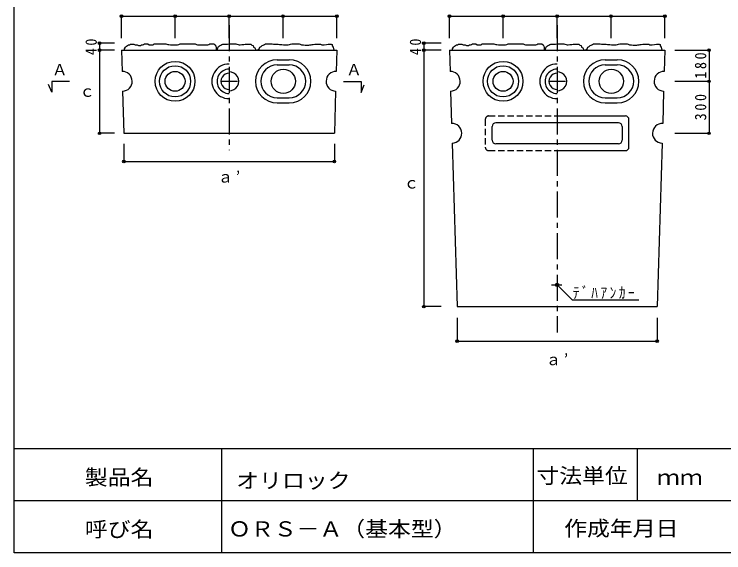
# Model space of a CAD drawing. Units: millimetres, scale not verified. Extents: x -3887 to 3913, y -2686 to 2564.
# Drawn here: x -3887 to 212, y -2686 to 423 of the extents above; entities that cross this region are included whole.
import ezdxf
from ezdxf.enums import TextEntityAlignment as Align

# ---------------------------------------------------------------- set-up
doc = ezdxf.new("R2010")
doc.units = ezdxf.units.MM
doc.header["$LTSCALE"] = 30
doc.header["$PDMODE"] = 32
doc.header["$PDSIZE"] = 15
doc.linetypes.add('CHAIN1', pattern=[8, 5, -1, 1, -1])
doc.linetypes.add('DASHED1', pattern=[1.8, 1.2, -0.6])
for name, color, linetype in [('0-1', 7, 'Continuous'), ('0-2', 7, 'Continuous'), ('0-3', 7, 'Continuous')]:
    doc.layers.add(name, color=color, linetype=linetype)
doc.styles.add('ＭＳ ゴシック', font='')
doc.styles.get('ＭＳ ゴシック').set_extended_font_data('MS Gothic')

msp = doc.modelspace()

# ---------------------------------------------------------------- linework, layer by layer
at = {"layer": '0-1', "linetype": 'CHAIN1'}
for p, q in [((-2645.65, 359.17), (-2645.65, -361.1)), ((-750.87, 359.17), (-750.87, -1415.15))]:
    msp.add_line(p, q, dxfattribs=at)
at = {"layer": '0-1'}
for p, q in [((-3268.15, 215.33), (-3264.38, 92.31)), ((-2023.15, 215.33), (-2026.91, 92.31)), ((-1373.37, 215.33), (-1369.6, 92.31)), ((-1373.37, 215.33), (-750.87, 215.33)), ((-750.87, 215.33), (-128.37, 215.33)), ((-128.37, 215.33), (-132.13, 92.31)), ((-2368.15, 160.33), (-2298.15, 160.33)), ((-2368.15, 130.33), (-2298.15, 130.33)), ((-473.37, 160.33), (-403.37, 160.33)), ((-473.37, 130.33), (-403.37, 130.33)), ((-3260.89, -21.64), (-3253.45, -264.67)), ((-2030.4, -21.64), (-2037.84, -264.67)), ((-1366.11, -21.64), (-1360.41, -207.69)), ((-135.62, -21.64), (-141.32, -207.69)), ((-2368.15, -59.67), (-2298.15, -59.67)), ((-473.37, -59.67), (-403.37, -59.67)), ((-2368.15, -89.67), (-2298.15, -89.67)), ((-473.37, -89.67), (-403.37, -89.67)), ((-750.87, -204.67), (-1105.87, -204.67)), ((-750.87, -164.67), (-355.87, -164.67)), ((-395.87, -204.67), (-750.87, -204.67)), ((-335.87, -344.67), (-335.87, -184.67)), ((-1125.87, -304.67), (-1125.87, -224.67)), ((-375.87, -224.67), (-375.87, -304.67)), ((-3253.45, -264.67), (-2037.84, -264.67)), ((-1356.93, -321.64), (-1328.06, -1264.67)), ((-750.87, -324.67), (-1105.87, -324.67)), ((-395.87, -324.67), (-750.87, -324.67)), ((-144.81, -321.64), (-173.68, -1264.67)), ((-750.87, -364.67), (-355.87, -364.67)), ((-1328.06, -1264.67), (-173.68, -1264.67))]:
    msp.add_line(p, q, dxfattribs=at)
at = {"layer": '0-1', "color": 5}
for p, q in [((-2693.15, 35.33), (-2598.15, 35.33)), ((-798.37, 35.33), (-703.37, 35.33))]:
    msp.add_line(p, q, dxfattribs=at)
at = {"layer": '0-1', "linetype": 'DASHED1'}
for p, q in [((-1165.87, -184.67), (-1165.87, -344.67)), ((-1145.87, -164.67), (-750.87, -164.67)), ((-1145.87, -364.67), (-750.87, -364.67))]:
    msp.add_line(p, q, dxfattribs=at)
at = {"layer": '0-1', "color": 3}
msp.add_line((-784.23, -1139.67), (-724.62, -1139.67), dxfattribs=at)
at = {"layer": '0-1'}
for points in [[(-3251.07, 215.95), (-3249.6, 223.31), (-3245.18, 232.13), (-3239.3, 238.02), (-3233.42, 242.43), (-3227.53, 245.37), (-3221.65, 246.84), (-3215.76, 249.79), (-3209.88, 249.79), (-3204, 249.79), (-3196.64, 249.79), (-3189.29, 246.84), (-3183.4, 246.84), (-3177.52, 246.84), (-3170.16, 242.43), (-3164.28, 242.43), (-3158.4, 242.43), (-3152.51, 245.37), (-3146.63, 246.84), (-3140.74, 248.31), (-3134.86, 251.26), (-3128.97, 251.26), (-3123.09, 251.26), (-3115.74, 251.26), (-3108.38, 245.37), (-3102.5, 245.37), (-3096.61, 245.37), (-3090.73, 245.37), (-3084.85, 246.84), (-3078.96, 251.26), (-3073.08, 251.26), (-3067.19, 251.26), (-3061.31, 251.26), (-3055.43, 251.26), (-3049.54, 251.26), (-3043.66, 251.26), (-3037.77, 251.26), (-3023.06, 251.26), (-3017.18, 251.26), (-3011.29, 251.26)], [(-3011.29, 251.26), (-3005.41, 249.79), (-2999.53, 248.31), (-2993.64, 248.31), (-2984.82, 246.84), (-2978.93, 246.84), (-2970.11, 246.84), (-2964.22, 246.84), (-2956.87, 246.84), (-2950.98, 246.84), (-2943.63, 246.84), (-2936.27, 248.31), (-2928.92, 251.26), (-2923.03, 251.26), (-2915.68, 251.26), (-2892.14, 251.26), (-2883.32, 251.26), (-2875.96, 251.26), (-2870.08, 251.26), (-2864.19, 251.26), (-2855.37, 251.26), (-2848.01, 251.26), (-2842.13, 251.26), (-2834.77, 248.31), (-2828.89, 246.84), (-2821.54, 246.84), (-2812.71, 246.84), (-2789.17, 246.84), (-2780.35, 246.84), (-2774.46, 246.84), (-2768.58, 246.84), (-2762.69, 248.31), (-2756.81, 251.26), (-2750.93, 251.26), (-2745.04, 251.26), (-2739.16, 251.26), (-2733.28, 251.26), (-2727.39, 245.37), (-2722.98, 238.02), (-2721.51, 230.66)], [(-2712.44, 218.48), (-2710.8, 228.32), (-2707.52, 236.53), (-2700.96, 239.81), (-2694.4, 244.73), (-2687.83, 248.01), (-2681.27, 249.65), (-2674.71, 249.65), (-2668.15, 249.65), (-2661.59, 249.65), (-2655.03, 249.65), (-2646.82, 251.29), (-2640.26, 251.29), (-2633.7, 251.29), (-2627.14, 251.29), (-2620.58, 251.29), (-2614.02, 251.29), (-2607.45, 251.29), (-2600.89, 249.65), (-2594.33, 248.01), (-2587.77, 246.37), (-2581.21, 246.37), (-2573.01, 248.01), (-2566.44, 248.01), (-2559.88, 248.01), (-2553.32, 249.65), (-2543.48, 249.65), (-2535.28, 249.65), (-2527.07, 249.65), (-2520.51, 249.65), (-2513.95, 243.09), (-2507.39, 241.45), (-2504.11, 233.25), (-2497.55, 228.32), (-2494.27, 220.12), (-2494.27, 218.48)], [(-2479.5, 216.84), (-2472.94, 223.4), (-2468.02, 231.61), (-2461.46, 236.53), (-2454.9, 241.45), (-2448.33, 244.73), (-2441.77, 248.01), (-2435.21, 251.29), (-2427.01, 251.29), (-2420.45, 251.29), (-2412.25, 251.29), (-2404.04, 251.29), (-2397.48, 251.29), (-2389.28, 249.65), (-2382.72, 249.65), (-2376.16, 249.65), (-2369.59, 249.65), (-2363.03, 249.65), (-2354.83, 248.01), (-2348.27, 248.01), (-2341.71, 248.01), (-2331.87, 246.37), (-2323.66, 246.37), (-2317.1, 246.37), (-2310.54, 246.37), (-2303.98, 246.37), (-2297.42, 248.01), (-2290.85, 249.65), (-2282.65, 251.29), (-2276.09, 251.29), (-2269.53, 251.29), (-2262.97, 251.29), (-2256.41, 251.29), (-2248.2, 251.29), (-2241.64, 251.29), (-2235.08, 249.65), (-2228.52, 246.37), (-2221.96, 246.37), (-2215.4, 246.37), (-2207.19, 244.73)], [(-2207.19, 244.73), (-2200.63, 244.73), (-2194.07, 244.73), (-2185.87, 244.73), (-2179.31, 246.37), (-2172.75, 246.37), (-2166.18, 248.01), (-2159.62, 248.01), (-2149.78, 249.65), (-2143.22, 249.65), (-2136.66, 249.65), (-2130.1, 249.65), (-2123.53, 249.65), (-2116.97, 249.65), (-2110.41, 246.37), (-2103.85, 246.37), (-2097.29, 246.37), (-2082.52, 248.01), (-2072.68, 249.65), (-2062.84, 249.65), (-2056.28, 249.65), (-2049.72, 248.01), (-2049.72, 239.81), (-2044.79, 231.61), (-2043.15, 223.4), (-2041.51, 218.48), (-2041.54, 218.12), (-2041.46, 217.73), (-2041.23, 217.35), (-2040.92, 217.12), (-2040.92, 216.73), (-2040.92, 216.35), (-2040.92, 215.96), (-2040.92, 215.58), (-2040.92, 215.42)], [(-1356.29, 215.95), (-1354.82, 223.31), (-1350.4, 232.13), (-1344.52, 238.02), (-1338.64, 242.43), (-1332.75, 245.37), (-1326.87, 246.84), (-1320.98, 249.79), (-1315.1, 249.79), (-1309.22, 249.79), (-1301.86, 249.79), (-1294.51, 246.84), (-1288.62, 246.84), (-1282.74, 246.84), (-1275.38, 242.43), (-1269.5, 242.43), (-1263.62, 242.43), (-1257.73, 245.37), (-1251.85, 246.84), (-1245.96, 248.31), (-1240.08, 251.26), (-1234.2, 251.26), (-1228.31, 251.26), (-1220.96, 251.26), (-1213.6, 245.37), (-1207.72, 245.37), (-1201.83, 245.37), (-1195.95, 245.37), (-1190.07, 246.84), (-1184.18, 251.26), (-1178.3, 251.26), (-1172.41, 251.26), (-1166.53, 251.26), (-1160.65, 251.26), (-1154.76, 251.26), (-1148.88, 251.26), (-1142.99, 251.26), (-1128.28, 251.26), (-1122.4, 251.26), (-1116.52, 251.26)], [(-1116.52, 251.26), (-1110.63, 249.79), (-1104.75, 248.31), (-1098.86, 248.31), (-1090.04, 246.84), (-1084.15, 246.84), (-1075.33, 246.84), (-1069.44, 246.84), (-1062.09, 246.84), (-1056.2, 246.84), (-1048.85, 246.84), (-1041.49, 248.31), (-1034.14, 251.26), (-1028.25, 251.26), (-1020.9, 251.26), (-997.36, 251.26), (-988.54, 251.26), (-981.18, 251.26), (-975.3, 251.26), (-969.41, 251.26), (-960.59, 251.26), (-953.23, 251.26), (-947.35, 251.26), (-939.99, 248.31), (-934.11, 246.84), (-926.76, 246.84), (-917.93, 246.84), (-894.39, 246.84), (-885.57, 246.84), (-879.68, 246.84), (-873.8, 246.84), (-867.91, 248.31), (-862.03, 251.26), (-856.15, 251.26), (-850.26, 251.26), (-844.38, 251.26), (-838.5, 251.26), (-832.61, 245.37), (-828.2, 238.02), (-826.73, 230.66)], [(-817.66, 218.48), (-816.02, 228.32), (-812.74, 236.53), (-806.18, 239.81), (-799.62, 244.73), (-793.05, 248.01), (-786.49, 249.65), (-779.93, 249.65), (-773.37, 249.65), (-766.81, 249.65), (-760.25, 249.65), (-752.04, 251.29), (-745.48, 251.29), (-738.92, 251.29), (-732.36, 251.29), (-725.8, 251.29), (-719.24, 251.29), (-712.67, 251.29), (-706.11, 249.65), (-699.55, 248.01), (-692.99, 246.37), (-686.43, 246.37), (-678.23, 248.01), (-671.66, 248.01), (-665.1, 248.01), (-658.54, 249.65), (-648.7, 249.65), (-640.5, 249.65), (-632.29, 249.65), (-625.73, 249.65), (-619.17, 243.09), (-612.61, 241.45), (-609.33, 233.25), (-602.77, 228.32), (-599.49, 220.12), (-599.49, 218.48)], [(-584.72, 216.84), (-578.16, 223.4), (-573.24, 231.61), (-566.68, 236.53), (-560.12, 241.45), (-553.55, 244.73), (-546.99, 248.01), (-540.43, 251.29), (-532.23, 251.29), (-525.67, 251.29), (-517.47, 251.29), (-509.26, 251.29), (-502.7, 251.29), (-494.5, 249.65), (-487.94, 249.65), (-481.38, 249.65), (-474.81, 249.65), (-468.25, 249.65), (-460.05, 248.01), (-453.49, 248.01), (-446.93, 248.01), (-437.09, 246.37), (-428.88, 246.37), (-422.32, 246.37), (-415.76, 246.37), (-409.2, 246.37), (-402.64, 248.01), (-396.07, 249.65), (-387.87, 251.29), (-381.31, 251.29), (-374.75, 251.29), (-368.19, 251.29), (-361.63, 251.29), (-353.42, 251.29), (-346.86, 251.29), (-340.3, 249.65), (-333.74, 246.37), (-327.18, 246.37), (-320.62, 246.37), (-312.41, 244.73)], [(-312.41, 244.73), (-305.85, 244.73), (-299.29, 244.73), (-291.09, 244.73), (-284.53, 246.37), (-277.97, 246.37), (-271.4, 248.01), (-264.84, 248.01), (-255, 249.65), (-248.44, 249.65), (-241.88, 249.65), (-235.32, 249.65), (-228.75, 249.65), (-222.19, 249.65), (-215.63, 246.37), (-209.07, 246.37), (-202.51, 246.37), (-187.74, 248.01), (-177.9, 249.65), (-168.06, 249.65), (-161.5, 249.65), (-154.94, 248.01), (-154.94, 239.81), (-150.01, 231.61), (-148.37, 223.4), (-146.73, 218.48), (-146.76, 218.12), (-146.68, 217.73), (-146.45, 217.35), (-146.14, 217.12), (-146.14, 216.73), (-146.14, 216.35), (-146.14, 215.96), (-146.14, 215.58), (-146.14, 215.42)], [(-3268.15, 215.33), (-2645.65, 215.33), (-2023.15, 215.33)], [(-2721.51, 230.66), (-2720.04, 223.31), (-2720.04, 221.84), (-2720.04, 221.18), (-2720.04, 220.42), (-2719.88, 219.65), (-2719.12, 219.04), (-2719.12, 218.27), (-2719.27, 217.5), (-2719.27, 216.74), (-2719.27, 215.97), (-2719.27, 215.82), (-2719.24, 215.75), (-2719.24, 215.69), (-2719.27, 215.64), (-2719.27, 215.58), (-2719.27, 215.52), (-2719.27, 215.47), (-2719.27, 215.41), (-2719.27, 215.36)], [(-2041.51, 218.48), (-2041.54, 218.12), (-2041.46, 217.74), (-2041.23, 217.35), (-2040.92, 217.12), (-2040.92, 216.73), (-2040.92, 216.35), (-2040.92, 215.96), (-2040.92, 215.58), (-2040.92, 215.42)], [(-826.73, 230.66), (-825.26, 223.31), (-825.26, 221.84), (-825.26, 221.18), (-825.26, 220.42), (-825.1, 219.65), (-824.34, 219.04), (-824.34, 218.27), (-824.49, 217.5), (-824.49, 216.74), (-824.49, 215.97), (-824.49, 215.82), (-824.46, 215.75), (-824.46, 215.69), (-824.49, 215.64), (-824.49, 215.58), (-824.49, 215.52), (-824.49, 215.47), (-824.49, 215.41), (-824.49, 215.36)], [(-146.73, 218.48), (-146.76, 218.12), (-146.68, 217.74), (-146.45, 217.35), (-146.14, 217.12), (-146.14, 216.73), (-146.14, 216.35), (-146.14, 215.96), (-146.14, 215.58), (-146.14, 215.42)], [(-750.87, -1139.67), (-664.79, -1225.67), (-279.06, -1225.67)]]:
    msp.add_lwpolyline(points, dxfattribs=at)
for centre, radius in [((-2958.15, 35.33), 115), ((-2958.15, 35.33), 90), ((-1063.37, 35.33), 115), ((-1063.37, 35.33), 90), ((-2958.15, 35.33), 57.5), ((-2333.15, 35.33), 70), ((-1063.37, 35.33), 57.5), ((-438.37, 35.33), 70)]:
    msp.add_circle(centre, radius, dxfattribs=at)
at = {"layer": '0-1', "color": 3}
for radius in [9.5, 6]:
    msp.add_circle((-750.87, -1139.67), radius, dxfattribs=at)
at = {"layer": '0-1'}
for centre, radius, start, end in [((-2645.65, 35.33), 100, 89.99895, 270.00105), ((-2368.15, 35.33), 125, 90, 270), ((-2368.15, 35.33), 95, 90, 270), ((-2298.15, 35.33), 125, 270, 90), ((-2298.15, 35.33), 95, 270, 90), ((-750.87, 35.33), 100, 89.99895, 270.00105), ((-473.37, 35.33), 125, 90, 270), ((-473.37, 35.33), 95, 90, 270), ((-403.37, 35.33), 125, 270, 90), ((-403.37, 35.33), 95, 270, 90), ((-3262.64, 35.33), 57, 271.75346, 91.75331), ((-2645.65, 35.33), 70, 89.99849, 270.00151), ((-2645.65, 35.33), 47.5, 89.99779, 270.00221), ((-2645.65, 35.33), 55, 269.99973, 90.00027), ((-2028.66, 35.33), 57, 88.24654, 268.24654), ((-1367.86, 35.33), 57, 271.75346, 91.75331), ((-750.87, 35.33), 70, 89.99849, 270.00151), ((-750.87, 35.33), 47.5, 89.99779, 270.00221), ((-750.87, 35.33), 55, 269.99973, 90.00027), ((-133.88, 35.33), 57, 88.24654, 268.24654), ((-1105.87, -224.67), 20, 90, 180), ((-395.87, -224.67), 20, 0, 90), ((-355.87, -184.67), 20, 0, 90), ((-1358.67, -264.67), 57, 271.75346, 91.75346), ((-143.06, -264.67), 57, 88.24654, 268.24654), ((-1105.87, -304.67), 20, 180, 270), ((-395.87, -304.67), 20, 270, 0), ((-355.87, -344.67), 20, 270, 0)]:
    msp.add_arc(centre, radius, start, end, dxfattribs=at)
at = {"layer": '0-1', "linetype": 'DASHED1'}
for centre, start, end in [((-1145.87, -184.67), 90, 180), ((-1145.87, -344.67), 180, 270)]:
    msp.add_arc(centre, 20, start, end, dxfattribs=at)
at = {"layer": '0-2'}
for p, q in [((-3268.15, 411.48), (-2956.9, 411.48)), ((-3268.15, 285.27), (-3268.15, 411.48)), ((-2023.15, 285.27), (-2023.15, 411.48)), ((-1373.37, 411.48), (-1062.12, 411.48)), ((-1373.37, 285.27), (-1373.37, 411.48)), ((-128.37, 285.27), (-128.37, 411.48)), ((-3394.06, 255.33), (-3394.06, 215.33)), ((-3307.06, 255.33), (-3394.06, 255.33)), ((-1520.92, 255.33), (-1520.92, 215.33)), ((-1420.72, 255.33), (-1520.92, 255.33)), ((-71.63, 215.33), (126.35, 215.33)), ((126.35, 215.33), (126.35, 35.33)), ((-1883.83, -29.17), (-1864.77, 15.31)), ((-3307.06, -264.67), (-3394.06, -264.67)), ((-71.63, -264.67), (126.35, -264.67)), ((-3253.45, -324.66), (-3253.45, -426.93)), ((-2037.84, -324.66), (-2037.84, -426.93)), ((-3253.45, -426.93), (-2037.84, -426.93)), ((-1420.72, -1264.67), (-1520.92, -1264.67)), ((-1328.06, -1330.17), (-1328.06, -1463.86)), ((-173.68, -1330.17), (-173.68, -1463.86)), ((-1328.06, -1463.86), (-173.68, -1463.86))]:
    msp.add_line(p, q, dxfattribs=at)
for points in [[(-2956.9, 285.27), (-2956.9, 411.48), (-2645.65, 411.48)], [(-2645.65, 285.27), (-2645.65, 411.48), (-2334.4, 411.48)], [(-2334.4, 285.27), (-2334.4, 411.48), (-2023.15, 411.48)], [(-1062.12, 285.27), (-1062.12, 411.48), (-750.87, 411.48)], [(-750.87, 285.27), (-750.87, 411.48), (-439.62, 411.48)], [(-439.62, 285.27), (-439.62, 411.48), (-128.37, 411.48)], [(-3307.06, 215.33), (-3394.06, 215.33), (-3394.06, -264.67)], [(-1420.72, 215.33), (-1520.92, 215.33), (-1520.92, -1264.67)], [(-3567.62, 33.51), (-3669.27, 33.51), (-3669.27, -26.85), (-3688.33, 17.62)], [(-1985.48, 34.37), (-1883.83, 34.37), (-1883.83, -29.17)], [(-71.63, 35.33), (126.35, 35.33), (126.35, -264.67)]]:
    msp.add_lwpolyline(points, dxfattribs=at)
for p in [(-3268.15, 411.48), (-2956.9, 411.48), (-2645.65, 411.48), (-2334.4, 411.48), (-2023.15, 411.48), (-1373.37, 411.48), (-1062.12, 411.48), (-750.87, 411.48), (-439.62, 411.48), (-128.37, 411.48), (-3394.06, 255.33), (-1520.92, 255.33), (-3394.06, 215.33), (-1520.92, 215.33), (126.35, 215.33), (126.35, 35.33), (-3394.06, -264.67), (126.35, -264.67), (-3253.45, -426.93), (-2037.84, -426.93), (-1520.92, -1264.67), (-1328.06, -1463.86), (-173.68, -1463.86)]:
    msp.add_point(p, dxfattribs=at)
at = {"layer": '0-3', "color": 2}
for p, q in [((3912.63, -2085.58), (-3887.37, -2085.58)), ((-2687.37, -2685.58), (-2687.37, -2085.58)), ((-887.37, -2685.58), (-887.37, -2085.58)), ((-287.37, -2385.58), (-287.37, -2085.58)), ((3912.63, -2385.58), (-3887.37, -2385.58)), ((3912.63, -2685.58), (-3887.37, -2685.58))]:
    msp.add_line(p, q, dxfattribs=at)
msp.add_lwpolyline([(-3887.37, -2685.58), (-3887.37, 2564.42), (3912.63, 2564.42), (3912.63, -2685.58)], dxfattribs=at)

# ---------------------------------------------------------------- texts
at = {"layer": '0-1', "insert": (-660.2, -1220.94), "char_height": 65.98, "attachment_point": 7, "style": 'ＭＳ ゴシック'}
msp.add_mtext('\\T1.39;\\W0.85;ﾃﾞﾊｱﾝｶｰ', dxfattribs=at)
at = {"layer": '0-2', "style": 'ＭＳ ゴシック'}
for s, p in [('Ａ', (-3669.27, 49.39)), ('Ａ', (-1969.6, 50.25)), ('ｃ', (-3510.86, -74.06)), ('ｃ', (-1637.72, -603.24))]:
    msp.add_text(s, height=65.98, dxfattribs=at).set_placement(p, align=Align.BOTTOM_LEFT)
at = {"layer": '0-2', "char_height": 65.98, "attachment_point": 7, "rotation": 90, "style": 'ＭＳ ゴシック'}
for s, insert in [('\\T1.36;\\W0.9;40', (-3409.06, 186.58)), ('\\T1.36;\\W0.9;40', (-1535.92, 186.58)), ('\\T1.38;\\W0.9;180', (111.35, 50.33)), ('\\T1.38;\\W0.9;300', (111.35, -189.67))]:
    msp.add_mtext(s, dxfattribs=dict(at, insert=insert))
at = {"layer": '0-2', "char_height": 65.98, "attachment_point": 7, "style": 'ＭＳ ゴシック'}
for insert in [(-2712.44, -550.08), (-817.66, -1604.12)]:
    msp.add_mtext('\\T1.17;ａ’', dxfattribs=dict(at, insert=insert))
at = {"layer": '0-3', "style": 'ＭＳ ゴシック', "width": 1.1}
for s, p in [('製品名', (-3479.16, -2320.23)), ('寸法単位', (-870.88, -2311.3)), ('オリロック', (-2604.56, -2339.17)), ('ｍｍ', (-174.15, -2320.23)), ('呼び名', (-3479.16, -2620.23)), ('ＯＲＳ－Ａ（基本型）', (-2652.11, -2618.07)), ('作成年月日', (-710.1, -2615))]:
    msp.add_text(s, height=87.98, dxfattribs=at).set_placement(p, align=Align.BOTTOM_LEFT)

doc.saveas('drawing.dxf')
